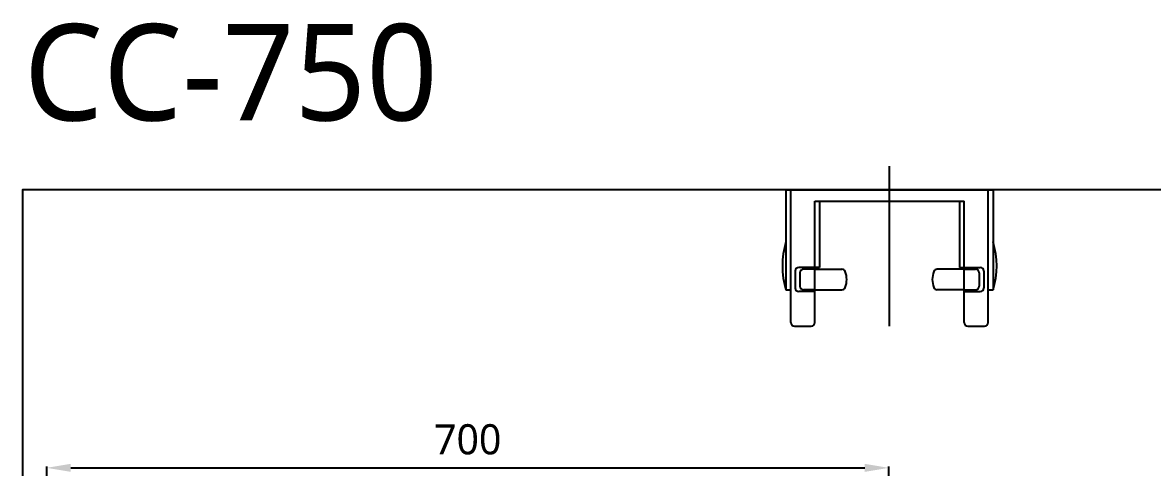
# Model space of a CAD drawing. Header units: millimetres. Extents: x 7763 to 10330, y 539 to 2772.
# Drawn here: x 7915 to 8853, y 2403 to 2772 of the extents above; entities that cross this region are included whole.
import ezdxf

# ---------------------------------------------------------------- set-up
doc = ezdxf.new("R2010")
doc.units = ezdxf.units.MM
for name, color, linetype in [('1', 1, 'Continuous'), ('4', 4, 'Continuous'), ('6', 6, 'Continuous')]:
    doc.layers.add(name, color=color, linetype=linetype)
doc.styles.add('GHS', font='romans.shx', dxfattribs={"bigfont": 'whgtxt.shx'})
doc.styles.get("Standard").update_dxf_attribs({"font": 'NanumGothic.ttf'})
doc.dimstyles.new('AM_ISO$0', dxfattribs={"dimtxt": 3.5, "dimasz": 2.5, "dimexe": 1, "dimexo": 1, "dimgap": 0.8, "dimtad": 1, "dimdec": 0, "dimlfac": 10, "dimdsep": 46, "dimtxsty": 'Standard', "dimcen": 0, "dimclrd": 256, "dimclre": 256, "dimclrt": 2, "dimadec": 0, "dimazin": 2, "dimtp": 0.1, "dimtm": 0.1, "dimtfac": 0.71, "dimtdec": 0, "dimtmove": 0, "dimatfit": 3, "dimfxl": 0, "dimlwd": -1, "dimlwe": -1, "dimarcsym": 0})

# ---------------------------------------------------------------- blocks, each defined once
blk = doc.blocks.new('*D17')
at = {"color": 3}
for p, q in [((7934.84, 2297.94), (7934.84, 2403.59)), ((7954.84, 2402.59), (8614.25, 2402.59)), ((8634.25, 2139.57), (8634.25, 2403.59))]:
    blk.add_line(p, q, dxfattribs=at)
for points in [[(7954.84, 2405.93), (7954.84, 2399.26), (7934.84, 2402.59)], [(8614.25, 2405.93), (8614.25, 2399.26), (8634.25, 2402.59)]]:
    blk.add_solid(points, dxfattribs=at)
at = {"layer": 'DEFPOINTS', "color": 0}
for p in [(8634.25, 2402.59), (7934.84, 2296.94), (8634.25, 2138.57)]:
    blk.add_point(p, dxfattribs=at)
at = {"color": 2, "insert": (8284.54, 2426.11), "char_height": 25, "attachment_point": 5, "style": 'GHS'}
blk.add_mtext('{\\fNanumGothic|b0|i0|c129|p50;700}', dxfattribs=at)

msp = doc.modelspace()

# ---------------------------------------------------------------- linework, layer by layer
at = {"layer": '1'}
msp.add_line((8634.83969, 2520.20995), (8634.83969, 2652.96861), dxfattribs=at)
at = {"layer": '4'}
for p, q in [((8548.83969, 2633.20995), (8720.83969, 2633.20995)), ((8548.83969, 2633.20995), (8548.83969, 2550.20995)), ((8552.83969, 2523.20995), (8552.83969, 2633.20995)), ((8716.83969, 2523.20995), (8716.83969, 2633.20995)), ((8720.83969, 2633.20995), (8720.83969, 2550.20995)), ((8572.83969, 2523.20995), (8572.83969, 2623.90427)), ((8572.83969, 2623.90427), (8696.83969, 2623.90427)), ((8576.61221, 2623.90427), (8576.61221, 2568.90427)), ((8693.06718, 2623.90427), (8693.06718, 2568.90427)), ((8696.83969, 2523.20995), (8696.83969, 2623.90427)), ((8556.46489, 2565.90427), (8556.46489, 2551.90427)), ((8572.83969, 2568.90427), (8559.46489, 2568.90427)), ((8560.46489, 2564.40427), (8560.46489, 2553.40427)), ((8572.83969, 2567.40427), (8563.46489, 2567.40427)), ((8576.61221, 2568.90427), (8572.83969, 2568.90427)), ((8572.83969, 2567.40427), (8595.29462, 2567.40427)), ((8696.83969, 2567.40427), (8674.38476, 2567.40427)), ((8693.06718, 2568.90427), (8696.83969, 2568.90427)), ((8696.83969, 2568.90427), (8710.2145, 2568.90427)), ((8696.83969, 2567.40427), (8706.2145, 2567.40427)), ((8709.2145, 2564.40427), (8709.2145, 2553.40427)), ((8713.2145, 2565.90427), (8713.2145, 2551.90427)), ((8548.83969, 2550.20995), (8552.83969, 2550.20995)), ((8572.83969, 2548.90427), (8559.46489, 2548.90427)), ((8572.83969, 2550.40427), (8563.46489, 2550.40427)), ((8572.83969, 2550.40427), (8595.29462, 2550.40427)), ((8696.83969, 2550.40427), (8674.38476, 2550.40427)), ((8696.83969, 2550.40427), (8706.2145, 2550.40427)), ((8696.83969, 2548.90427), (8710.2145, 2548.90427)), ((8716.83969, 2550.20995), (8720.83969, 2550.20995)), ((8555.83969, 2520.20995), (8569.83969, 2520.20995)), ((8699.83969, 2520.20995), (8713.83969, 2520.20995))]:
    msp.add_line(p, q, dxfattribs=at)
for centre, radius, start, end in [((8614.01625, 2570.20995), 68.17612, 162.94090658, 197.05909342), ((8655.66314, 2570.20995), 68.17612, 342.94090658, 17.05909342), ((8559.46489, 2565.90427), 3, 90, 180), ((8563.46489, 2564.40427), 3, 90, 180), ((8595.29462, 2564.40427), 3, 20.74302765, 90), ((8580.77229, 2558.90427), 18.52895, 339.25697235, 20.74302765), ((8688.9071, 2558.90427), 18.52895, 159.25697235, 200.74302765), ((8674.38476, 2564.40427), 3, 90, 159.25697235), ((8706.2145, 2564.40427), 3, 0, 90), ((8710.2145, 2565.90427), 3, 0, 90), ((8563.46489, 2553.40427), 3, 180, 270), ((8595.29462, 2553.40427), 3, 270, 339.25697235), ((8674.38476, 2553.40427), 3, 200.74302765, 270), ((8706.2145, 2553.40427), 3, 270, 0), ((8559.46489, 2551.90427), 3, 180, 270), ((8710.2145, 2551.90427), 3, 270, 0), ((8555.83969, 2523.20995), 3, 180, 270), ((8569.83969, 2523.20995), 3, 270, 0), ((8699.83969, 2523.20995), 3, 180, 270), ((8713.83969, 2523.20995), 3, 270, 0)]:
    msp.add_arc(centre, radius, start, end, dxfattribs=at)
at = {"layer": '6'}
msp.add_lwpolyline([(10329.93163, 2633.20995), (7914.83969, 2633.20995), (7914.83969, 738.20995), (9812.23819, 738.20995), (9812.23819, 1738.20995)], dxfattribs=at)

# ---------------------------------------------------------------- texts
at = {"insert": (7915.69802, 2770.87362), "char_height": 80, "width": 1424.2588789, "attachment_point": 1, "style": 'GHS'}
msp.add_mtext('{\\fNanumGothic|b0|i0|c0|p50;CC-750}', dxfattribs=at)

# ---------------------------------------------------------------- dimensions: what is measured, and where the dimension line sits
at = {"color": 3}
dim = msp.add_linear_dim(base=(8634.24872, 2402.59362), p1=(7934.83969, 2296.93585), p2=(8634.24872, 2138.57363), text='{\\fNanumGothic|b0|i0|c129|p50;700}', dimstyle='AM_ISO$0', override={"dimtxt": 25, "dimasz": 20, "dimgap": 10, "dimtoh": 1, "dimtxsty": 'GHS', "dimclrd": 3, "dimclre": 3, "dimtdec": 2}, dxfattribs=at)
dim.commit()
dim.dimension.update_dxf_attribs({"geometry": '*D17', "text_midpoint": (8284.54421, 2426.11293)})

doc.saveas('drawing.dxf')
